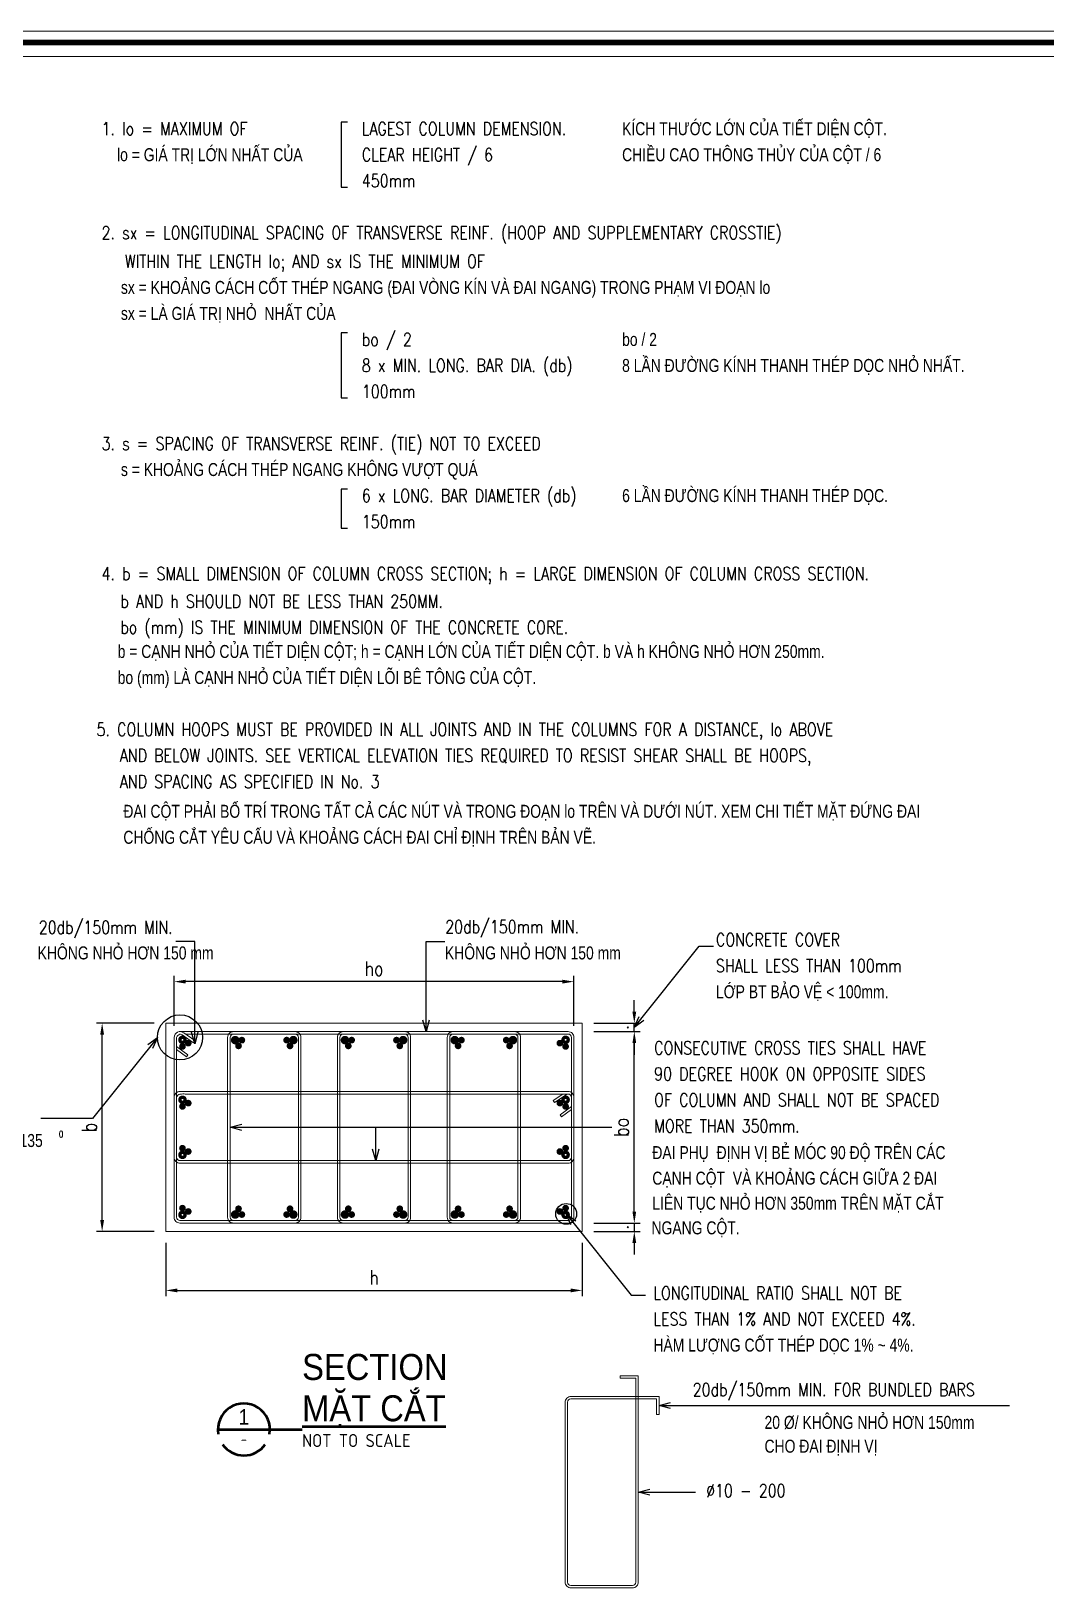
# Model space of a CAD drawing. Header units: millimetres. Extents: x -88960 to 836140, y 175458 to 320791.
# Drawn here: x 350551 to 368116, y 206490 to 233358 of the extents above; entities that cross this region are included whole.
import ezdxf
from ezdxf.enums import TextEntityAlignment as Align

# ---------------------------------------------------------------- set-up
doc = ezdxf.new("R2010")
doc.units = ezdxf.units.MM
doc.header["$LTSCALE"] = 1000
doc.layers.get('0').update_dxf_attribs({"linetype": 'CONTINUOUS'})
doc.layers.get('DEFPOINTS').update_dxf_attribs({"linetype": 'CONTINUOUS'})
for name, color, linetype, lineweight in [('Ap0102_dim', 145, 'CONTINUOUS', 25), ('Ap0104_leader', 145, 'CONTINUOUS', 25), ('Ap0202_T', 141, 'CONTINUOUS', 25), ('Ap0205_T', 253, 'CONTINUOUS', 50), ('Ap0310_PSS', 130, 'CONTINUOUS', 18), ('Ap0311_H', 8, 'CONTINUOUS', 15), ('Ap0314_Kh', 253, 'CONTINUOUS', 15), ('Ap0401_Reinf', 1, 'CONTINUOUS', 50), ('Ap0402_Reinf.S', 6, 'CONTINUOUS', 35), ('Ap0403_RT', 40, 'CONTINUOUS', 20)]:
    doc.layers.add(name, color=color, linetype=linetype, lineweight=lineweight)
doc.styles.add('ARC8', font='simplex', dxfattribs={"width": 0.8})
doc.styles.add('romans', font='romans.shx', dxfattribs={"width": 0.8})
doc.styles.add('S-TEXT18', font='ISOCP.shx')
doc.styles.add('S-TEXT35', font='VHELVEN_0.TTF', dxfattribs={"width": 0.9})
doc.styles.add('S-TEXT50', font='VHELVEN_0.TTF', dxfattribs={"width": 0.9})
doc.styles.add('vn-vni', font='vn_vni.shx', dxfattribs={"width": 0.8})
doc.dimstyles.new('TL 25', dxfattribs={"dimscale": 0, "dimtxt": 250, "dimasz": 200, "dimexe": 100, "dimexo": 200, "dimgap": 100, "dimtad": 1, "dimdec": 1, "dimlfac": 0.25, "dimdsep": 46, "dimtxsty": 'romans', "dimcen": 200, "dimdle": 100, "dimclrd": 256, "dimclre": 256, "dimclrt": 1, "dimaunit": 1, "dimadec": 0, "dimazin": 0, "dimtfac": 1, "dimtdec": 1, "dimtix": 1, "dimtmove": 2, "dimatfit": 3, "dimldrblk": 'OPEN30', "dimfxl": 1, "dimtolj": 1, "dimtzin": 0, "dimarcsym": 0})

# ---------------------------------------------------------------- blocks, each defined once
blk = doc.blocks.new('*U50')
at = {"color": 0}
blk.add_line((-5, 0), (11.18, 0), dxfattribs=at)
for start_param, end_param in [(6.107277, 9.600681), (10.037379, 11.953764)]:
    blk.add_ellipse((0, 0), major_axis=(5, 0), ratio=1, start_param=start_param, end_param=end_param, dxfattribs=at)
at = {"layer": 'Ap0202_T', "style": 'S-TEXT35', "width": 0.9}
blk.add_attdef('TAG_AN', text='', height=3, dxfattribs=at).set_placement((0, 0), align=Align.BOTTOM_CENTER)
at = {"layer": 'Ap0202_T', "style": 'S-TEXT18'}
blk.add_attdef('C/REF', text='', height=2, dxfattribs=at).set_placement((0, -0.88), align=Align.TOP_CENTER)
blk.add_attdef('SSCALE', text='', height=2.5, dxfattribs=at).set_placement((11.18, -0.88), align=Align.TOP_LEFT)
at = {"layer": 'Ap0205_T', "ltscale": 100, "style": 'S-TEXT50', "width": 0.9}
for s, p in [('SECTION', (11.18, 9.51)), ('%%UMAËT CAÉT', (11.18, 1.57))]:
    blk.add_text(s, height=5, dxfattribs=at).set_placement(p)
blk = doc.blocks.new('_Open30')
at = {"color": 0, "linetype": 'ByBlock', "lineweight": -2}
for p, q in [((-1, 0.27), (0, 0)), ((0, 0), (-1, -0.27)), ((0, 0), (-1, 0))]:
    blk.add_line(p, q, dxfattribs=at)
blk = doc.blocks.new('*D372')
at = {"layer": 'Ap0102_dim', "lineweight": -2, "transparency": 16777216}
for p, q in [((352884, 212377), (352884, 211455)), ((360091, 212377), (360091, 211455)), ((353084, 211555), (359891, 211555))]:
    blk.add_line(p, q, dxfattribs=at)
at = {"layer": 'Ap0102_dim', "transparency": 16777216}
for points in [[(353084, 211588), (353084, 211522), (352884, 211555)], [(359891, 211588), (359891, 211522), (360091, 211555)]]:
    blk.add_solid(points, dxfattribs=at)
at = {"layer": 'DEFPOINTS', "color": 0, "transparency": 16777216}
for p in [(352884, 212577, 450), (360091, 212577, 450), (360091, 211555)]:
    blk.add_point(p, dxfattribs=at)
at = {"layer": 'Ap0102_dim', "color": 1, "transparency": 16777216, "insert": (356488, 211780), "char_height": 250, "attachment_point": 5, "style": 'romans'}
blk.add_mtext('\\A1;h', dxfattribs=at)
blk = doc.blocks.new('*D373')
at = {"layer": 'Ap0102_dim', "lineweight": -2, "transparency": 16777216}
for p, q in [((352684, 216180), (351682, 216180)), ((351782, 212777), (351782, 215980)), ((352684, 212577), (351682, 212577))]:
    blk.add_line(p, q, dxfattribs=at)
at = {"layer": 'Ap0102_dim', "transparency": 16777216}
for points in [[(351748, 215980), (351815, 215980), (351782, 216180)], [(351748, 212777), (351815, 212777), (351782, 212577)]]:
    blk.add_solid(points, dxfattribs=at)
at = {"layer": 'DEFPOINTS', "color": 0, "transparency": 16777216}
for p in [(351782, 216180), (352884, 216180, 450), (352884, 212577, 450)]:
    blk.add_point(p, dxfattribs=at)
at = {"layer": 'Ap0102_dim', "color": 1, "transparency": 16777216, "insert": (351557, 214379), "char_height": 250, "attachment_point": 5, "rotation": 90, "style": 'romans'}
blk.add_mtext('\\A1;b', dxfattribs=at)
blk = doc.blocks.new('*D374')
at = {"layer": 'Ap0102_dim', "lineweight": -2, "transparency": 16777216}
for p, q in [((360992, 216380), (360992, 216580)), ((360291, 216180), (361092, 216180)), ((360291, 216036), (361092, 216036)), ((360992, 216036), (360992, 216180)), ((360992, 215836), (360992, 215636))]:
    blk.add_line(p, q, dxfattribs=at)
at = {"layer": 'Ap0102_dim', "transparency": 16777216}
for points in [[(360959, 216380), (361025, 216380), (360992, 216180)], [(360959, 215836), (361025, 215836), (360992, 216036)]]:
    blk.add_solid(points, dxfattribs=at)
at = {"layer": 'DEFPOINTS', "color": 0, "transparency": 16777216}
for p in [(360091, 216180, 450), (360091, 216036, 450), (360992, 216180)]:
    blk.add_point(p, dxfattribs=at)
at = {"layer": 'Ap0102_dim', "color": 1, "transparency": 16777216, "insert": (360767, 216108), "char_height": 250, "attachment_point": 5, "rotation": 90, "style": 'romans'}
blk.add_mtext('\\A1;.', dxfattribs=at)
blk = doc.blocks.new('*D376')
at = {"layer": 'Ap0102_dim', "lineweight": -2, "transparency": 16777216}
for p, q in [((360992, 212921), (360992, 213121)), ((360291, 212721), (361092, 212721)), ((360291, 212577), (361092, 212577)), ((360992, 212721), (360992, 212577)), ((360992, 212377), (360992, 212177))]:
    blk.add_line(p, q, dxfattribs=at)
at = {"layer": 'Ap0102_dim', "transparency": 16777216}
for points in [[(360959, 212921), (361025, 212921), (360992, 212721)], [(360959, 212377), (361025, 212377), (360992, 212577)]]:
    blk.add_solid(points, dxfattribs=at)
at = {"layer": 'DEFPOINTS', "color": 0, "transparency": 16777216}
for p in [(360091, 212721, 450), (360091, 212577, 450), (360992, 212577)]:
    blk.add_point(p, dxfattribs=at)
at = {"layer": 'Ap0102_dim', "color": 1, "transparency": 16777216, "insert": (360767, 212649), "char_height": 250, "attachment_point": 5, "rotation": 90, "style": 'romans'}
blk.add_mtext('\\A1;.', dxfattribs=at)
blk = doc.blocks.new('*D377')
at = {"layer": 'Ap0102_dim', "lineweight": -2, "ltscale": 50, "transparency": 16777216}
for p, q in [((360291, 216036), (361092, 216036)), ((360992, 212921), (360992, 215836)), ((360291, 212721), (361092, 212721))]:
    blk.add_line(p, q, dxfattribs=at)
at = {"layer": 'Ap0102_dim', "ltscale": 50, "transparency": 16777216}
for points in [[(360959, 215836), (361025, 215836), (360992, 216036)], [(360959, 212921), (361025, 212921), (360992, 212721)]]:
    blk.add_solid(points, dxfattribs=at)
at = {"layer": 'DEFPOINTS', "color": 0, "ltscale": 50, "transparency": 16777216}
for p in [(360091, 216036, 450), (360992, 216036), (360091, 212721, 450)]:
    blk.add_point(p, dxfattribs=at)
at = {"layer": 'Ap0102_dim', "color": 1, "ltscale": 50, "transparency": 16777216, "insert": (360767, 214379), "char_height": 250, "attachment_point": 5, "rotation": 90, "style": 'romans'}
blk.add_mtext('\\A1;bo', dxfattribs=at)
blk = doc.blocks.new('*D378')
at = {"layer": 'Ap0102_dim', "lineweight": -2, "ltscale": 50, "transparency": 16777216}
for p, q in [((353028, 216135), (353028, 217001)), ((359747, 216901), (353228, 216901)), ((359947, 216135), (359947, 217001))]:
    blk.add_line(p, q, dxfattribs=at)
at = {"layer": 'Ap0102_dim', "ltscale": 50, "transparency": 16777216}
for points in [[(353228, 216934), (353228, 216868), (353028, 216901)], [(359747, 216934), (359747, 216868), (359947, 216901)]]:
    blk.add_solid(points, dxfattribs=at)
at = {"layer": 'DEFPOINTS', "color": 0, "ltscale": 50, "transparency": 16777216}
for p in [(353028, 216901), (353028, 215935, 450), (359947, 215935, 450)]:
    blk.add_point(p, dxfattribs=at)
at = {"layer": 'Ap0102_dim', "color": 1, "ltscale": 50, "transparency": 16777216, "insert": (356488, 217126), "char_height": 250, "attachment_point": 5, "style": 'romans'}
blk.add_mtext('\\A1;ho', dxfattribs=at)
blk = doc.blocks.new('CHG_XX_Khung ten')
blk.add_lwpolyline([(15, 579), (826, 579), (826, 15), (15, 15)], close=True)
at = {"color": 4, "linetype": 'Continuous', "const_width": 1}
blk.add_lwpolyline([(17, 577), (824, 577), (824, 17), (17, 17)], close=True, dxfattribs=at)

msp = doc.modelspace()

# ---------------------------------------------------------------- linework, layer by layer
at = {"layer": 'Ap0104_leader', "ltscale": 50}
for centre, radius in [((353129.10418, 215935.31233, 450.44931), 390.52248), ((359812.92593, 212879.45953, 450.44931), 180.18)]:
    msp.add_circle(centre, radius, dxfattribs=at)
at = {"layer": 'Ap0202_T'}
for points in [[(356028.54331, 231780.13073), (355915.93081, 231780.13073), (355915.93081, 230654.00573), (356028.54331, 230654.00573)], [(356028.54331, 228131.19278), (355915.93081, 228131.19278), (355915.93081, 227005.06778), (356028.54331, 227005.06778)], [(356028.54331, 225428.49278), (355915.93081, 225428.49278), (355915.93081, 224752.81778), (356028.54331, 224752.81778)]]:
    msp.add_lwpolyline(points, dxfattribs=at)
at = {"layer": 'Ap0310_PSS', "linetype": 'Continuous', "elevation": 450.44931}
msp.add_lwpolyline([(360091.25936, 212576.75711), (352884.05936, 212576.75713), (352884.05938, 216180.35713), (360091.25938, 216180.35711)], close=True, dxfattribs=at)
at = {"layer": 'Ap0311_H', "ltscale": 50}
msp.add_lwpolyline([(368748.27915, 181768.74767), (368748.27916, 232914.31452), (333818.39108, 232914.31452), (333818.39108, 181768.74765)], dxfattribs=at)
at = {"layer": 'Ap0401_Reinf', "const_width": 90.09, "elevation": 450.44931}
for points in [[(353143.51858, 215893.22063, -1), (353201.17618, 215893.22063, -1)], [(354055.60496, 215888.46554, -1), (354113.26256, 215888.46554, -1)], [(355119.30184, 215888.46554, 1), (355061.64424, 215888.46554, 1)], [(355955.82301, 215888.46561, -1), (356013.48061, 215888.46561, -1)], [(357019.51989, 215888.46561, 1), (356961.86229, 215888.46561, 1)], [(357855.90959, 215888.46553, -1), (357913.56719, 215888.46553, -1)], [(358919.60647, 215888.46553, 1), (358861.94887, 215888.46553, 1)], [(359831.80015, 215893.22063, 1), (359774.14255, 215893.22063, 1)], [(353143.51856, 214855.38381, -1), (353201.17616, 214855.38381, -1)], [(359831.80017, 214855.38381, 1), (359774.14257, 214855.38381, 1)], [(353143.51856, 213901.7304, 1), (353201.17616, 213901.7304, 1)], [(359831.80017, 213901.7304, -1), (359774.14257, 213901.7304, -1)], [(353143.51858, 212863.89358, 1), (353201.17618, 212863.89358, 1)], [(354055.60496, 212868.64869, 1), (354113.26256, 212868.64869, 1)], [(355119.30184, 212868.64869, -1), (355061.64424, 212868.64869, -1)], [(355955.82301, 212868.64862, 1), (356013.48061, 212868.64862, 1)], [(357019.51989, 212868.64862, -1), (356961.86229, 212868.64862, -1)], [(357855.90959, 212868.6487, 1), (357913.56719, 212868.6487, 1)], [(358919.60647, 212868.6487, -1), (358861.94887, 212868.6487, -1)], [(359831.80015, 212863.89358, -1), (359774.14255, 212863.89358, -1)]]:
    msp.add_lwpolyline(points, format="xyb", close=True, dxfattribs=at)
at = {"layer": 'Ap0401_Reinf', "ltscale": 50, "const_width": 57.6576, "elevation": 450.44931}
for points in [[(353147.3809, 215792.31983, -1), (353197.31385, 215763.49103, -1)], [(353247.24679, 215849.97743, -1), (353297.17974, 215821.14863, -1)], [(354055.60496, 215888.46554, -1), (354113.26256, 215888.46554, -1)], [(354113.26256, 215788.59964, -1), (354170.92016, 215788.59964, -1)], [(354170.92016, 215888.46554, -1), (354228.57776, 215888.46554, -1)], [(355003.98664, 215888.46554, 1), (354946.32904, 215888.46554, 1)], [(355061.64424, 215788.59964, 1), (355003.98664, 215788.59964, 1)], [(355119.30184, 215888.46554, 1), (355061.64424, 215888.46554, 1)], [(355955.82301, 215888.4656, -1), (356013.48061, 215888.4656, -1)], [(356013.48061, 215788.59971, -1), (356071.13821, 215788.59971, -1)], [(356071.13821, 215888.4656, -1), (356128.79581, 215888.4656, -1)], [(356904.20469, 215888.4656, 1), (356846.54709, 215888.4656, 1)], [(356961.86229, 215788.59971, 1), (356904.20469, 215788.59971, 1)], [(357019.51989, 215888.4656, 1), (356961.86229, 215888.4656, 1)], [(357855.90959, 215888.46552, -1), (357913.56719, 215888.46552, -1)], [(357913.56719, 215788.59963, -1), (357971.22479, 215788.59963, -1)], [(357971.22479, 215888.46552, -1), (358028.88239, 215888.46552, -1)], [(358804.29127, 215888.46552, 1), (358746.63367, 215888.46552, 1)], [(358861.94887, 215788.59963, 1), (358804.29127, 215788.59963, 1)], [(358919.60647, 215888.46552, 1), (358861.94887, 215888.46552, 1)], [(359728.07194, 215849.97743, 1), (359678.13899, 215821.14863, 1)], [(359827.93783, 215792.31983, 1), (359778.00488, 215763.49103, 1)], [(353147.38089, 214754.48301, -1), (353197.31384, 214725.65421, -1)], [(353247.24678, 214812.14061, -1), (353297.17973, 214783.31181, -1)], [(359728.07195, 214812.14061, 1), (359678.139, 214783.31181, 1)], [(359827.93784, 214754.48301, 1), (359778.00489, 214725.65421, 1)], [(353147.38089, 214002.6312, 1), (353197.31384, 214031.46, 1)], [(353247.24678, 213944.9736, 1), (353297.17973, 213973.8024, 1)], [(359728.07195, 213944.9736, -1), (359678.139, 213973.8024, -1)], [(359827.93784, 214002.6312, -1), (359778.00489, 214031.46, -1)], [(353147.3809, 212964.79438, 1), (353197.31385, 212993.62318, 1)], [(353247.24679, 212907.13678, 1), (353297.17974, 212935.96558, 1)], [(354055.60496, 212868.64869, 1), (354113.26256, 212868.64869, 1)], [(354113.26256, 212968.51459, 1), (354170.92016, 212968.51459, 1)], [(354170.92016, 212868.64869, 1), (354228.57776, 212868.64869, 1)], [(355003.98664, 212868.64869, -1), (354946.32904, 212868.64869, -1)], [(355061.64424, 212968.51459, -1), (355003.98664, 212968.51459, -1)], [(355119.30184, 212868.64869, -1), (355061.64424, 212868.64869, -1)], [(355955.82301, 212868.64863, 1), (356013.48061, 212868.64863, 1)], [(356013.48061, 212968.51452, 1), (356071.13821, 212968.51452, 1)], [(356071.13821, 212868.64863, 1), (356128.79581, 212868.64863, 1)], [(356904.20469, 212868.64863, -1), (356846.54709, 212868.64863, -1)], [(356961.86229, 212968.51452, -1), (356904.20469, 212968.51452, -1)], [(357019.51989, 212868.64863, -1), (356961.86229, 212868.64863, -1)], [(357855.90959, 212868.64871, 1), (357913.56719, 212868.64871, 1)], [(357913.56719, 212968.5146, 1), (357971.22479, 212968.5146, 1)], [(357971.22479, 212868.64871, 1), (358028.88239, 212868.64871, 1)], [(358804.29127, 212868.64871, -1), (358746.63367, 212868.64871, -1)], [(358861.94887, 212968.5146, -1), (358804.29127, 212968.5146, -1)], [(358919.60647, 212868.64871, -1), (358861.94887, 212868.64871, -1)], [(359728.07194, 212907.13678, -1), (359678.13899, 212935.96558, -1)], [(359827.93783, 212964.79438, -1), (359778.00488, 212993.62318, -1)]]:
    msp.add_lwpolyline(points, format="xyb", close=True, dxfattribs=at)
at = {"layer": 'Ap0402_Reinf.S', "lineweight": 9}
for p, q in [((353266.84481, 215634.17637, 450.44931), (353071.46747, 215776.4713, 450.44931)), ((353362.79635, 215843.91608, 450.44931), (353165.39144, 215980.2985, 450.44931)), ((353387.37638, 215879.49412, 450.44931), (353193.52833, 216012.96863, 450.44931)), ((353362.21946, 215844.95255, 450.44931), (353387.37638, 215879.49412, 450.44931)), ((354220.23769, 215843.43055, 450.44931), (354245.3946, 215877.97213, 450.44931)), ((353241.6879, 215599.6348, 450.44931), (353071.46748, 215723.60773, 450.44931)), ((353241.6879, 215599.6348, 450.44931), (353266.84481, 215634.17637, 450.44931)), ((359587.96327, 214841.6573, 450.44931), (359752.21231, 214955.13311, 450.44931)), ((359612.5433, 214806.07926, 450.44931), (359828.28929, 214955.13311, 450.44931)), ((359613.12018, 214807.11572, 450.44931), (359587.96327, 214841.6573, 450.44931)), ((359708.49483, 214596.33954, 450.44931), (359903.87217, 214738.63447, 450.44931)), ((359733.65174, 214561.79797, 450.44931), (359903.87216, 214685.77091, 450.44931)), ((359733.65174, 214561.79797, 450.44931), (359708.49483, 214596.33954, 450.44931)), ((360746.07578, 210078.50654), (360746.07578, 210035.26334)), ((361376.70578, 209404.63333), (361419.94898, 209404.63333))]:
    msp.add_line(p, q, dxfattribs=at)
at = {"layer": 'Ap0402_Reinf.S', "lineweight": 9, "elevation": 450.44931}
for points in [[(353129.0937, 216036.21315), (359846.21456, 216036.21313, -0.4142135624), (359947.11536, 215935.31233), (359947.11535, 212821.80193, -0.4142135624), (359846.21455, 212720.90113), (353129.10415, 212720.90115, -0.4142135624), (353028.20335, 212821.80195), (353028.20336, 215935.31235, -0.6351049368), (353193.52833, 216012.96863, -0.6351049368)], [(355221.10353, 212821.80193), (355221.10354, 215935.31232, 0.4146255619), (355120.06083, 216036.21302), (354054.81134, 216036.21312, 0.4142135624), (353953.91054, 215935.31232), (353953.91054, 212821.80193, 0.4142135624), (354054.81134, 212720.90113), (355120.06083, 212720.90123, 0.4146255618), (355221.10354, 212821.80193)], [(357121.25584, 212821.80192), (357121.25585, 215935.31231, 0.4146255619), (357020.21313, 216036.21301), (355954.96364, 216036.21311, 0.4142135624), (355854.06284, 215935.31231), (355854.06284, 212821.80192, 0.4142135624), (355954.96364, 212720.90112), (357020.21313, 212720.90122, 0.4146255618), (357121.25585, 212821.80192)], [(359021.40816, 212821.80192), (359021.40817, 215935.31231, 0.4146255619), (358920.36546, 216036.21301), (357855.11596, 216036.21311, 0.4142135624), (357754.21516, 215935.31231), (357754.21516, 212821.80192, 0.4142135624), (357855.11596, 212720.90112), (358920.36546, 212720.90122, 0.4146255618), (359021.40817, 212821.80192)], [(353222.57287, 215992.96995), (359846.21456, 215992.96993, -0.4142135624), (359903.87216, 215935.31233), (359903.87215, 212821.80193, -0.4142135624), (359846.21455, 212764.14433), (353129.10415, 212764.14435, -0.4142135624), (353071.44655, 212821.80195), (353071.44656, 215935.31169)], [(353231.86927, 215992.96995), (359846.21456, 215992.96993, -0.4142135624), (359903.87216, 215935.31233), (359903.87216, 212821.80193, -0.4142135624), (359846.21455, 212764.14433), (353129.10415, 212764.14435, -0.4142135624), (353071.44655, 212821.80195), (353071.44656, 215935.31235, -0.3193117563), (353129.09626, 215988.58772), (353135.42127, 215988.7433, -0.1691947384), (353165.39144, 215980.2985, -0.2624327353)], [(355177.86033, 212821.80193), (355177.86034, 215935.31232, 0.4147586031), (355120.09547, 215992.96982), (354054.81134, 215992.96992, 0.4142135624), (353997.15374, 215935.31232), (353997.15374, 212821.80193, 0.4142135624), (354054.81134, 212764.14433), (355120.09547, 212764.14443, 0.4147586031), (355177.86034, 212821.80193)], [(357078.01264, 212821.80192), (357078.01265, 215935.31231, 0.4147586031), (357020.24777, 215992.96981), (355954.96364, 215992.96991, 0.4142135624), (355897.30604, 215935.31231), (355897.30604, 212821.80192, 0.4142135624), (355954.96364, 212764.14432), (357020.24777, 212764.14442, 0.4147586031), (357078.01265, 212821.80192)], [(358978.16496, 212821.80192), (358978.16497, 215935.31231, 0.4147586031), (358920.4001, 215992.96981), (357855.11596, 215992.96991, 0.4142135624), (357797.45836, 215935.31231), (357797.45836, 212821.80192, 0.4142135624), (357855.11596, 212764.14432), (358920.4001, 212764.14442, 0.4147586031), (358978.16497, 212821.80192)], [(353129.09371, 214998.37633), (359846.21458, 214998.37631, -0.4142135624), (359947.11538, 214897.47551), (359947.11535, 213859.63873, -0.4142135624), (359846.21455, 213758.73793), (353129.10415, 213758.73795, -0.4142135624), (353028.20335, 213859.63875), (353028.20338, 214897.47553, -0.4142439309), (353129.11464, 214998.37633, -0.4142439309)], [(353224.5419, 214955.13313), (359846.21458, 214955.13311, -0.4142135624), (359903.87218, 214897.47551), (359903.87216, 213859.63873, -0.4142135624), (359846.21455, 213801.98113), (353129.10415, 213801.98115, -0.4142135624), (353071.44655, 213859.63875), (353071.44657, 214897.47553, -0.3050528363), (353129.09627, 214951.91355), (353133.91666, 214952.1365, -0.0518388789), (353221.32811, 214955.13313, -0.2679491924)], [(353221.32811, 214955.13313), (359846.21458, 214955.13311, -0.4142135624), (359903.87218, 214897.47551), (359903.87215, 213859.63873, -0.4142135624), (359846.21455, 213801.98113), (353129.10415, 213801.98115, -0.4142135624), (353071.44655, 213859.63875), (353071.44658, 214897.47487)]]:
    msp.add_lwpolyline(points, format="xyb", dxfattribs=at)
at = {"layer": 'Ap0402_Reinf.S', "lineweight": 9}
for points in [[(361419.94898, 209404.63333), (361419.94897, 209719.94831), (359895.09857, 209719.94841, 0.4142135624), (359794.19777, 209619.0476), (359794.19777, 206505.53721, 0.4142135624), (359895.09857, 206404.63641), (360960.34807, 206404.63651, 0.4146255618), (361061.39077, 206505.53721), (361061.39078, 210078.50653), (360746.07578, 210078.50654)], [(361376.70578, 209404.63333), (361376.70577, 209676.70511), (359895.09857, 209676.70521, 0.4142135624), (359837.44097, 209619.0476), (359837.44097, 206505.53721, 0.4142135624), (359895.09857, 206447.87961), (360960.38271, 206447.87971, 0.4147586031), (361018.14757, 206505.53721), (361018.14758, 210035.26333), (360746.07578, 210035.26334)]]:
    msp.add_lwpolyline(points, format="xyb", dxfattribs=at)

# ---------------------------------------------------------------- block references
at = {"layer": 'Ap0205_T', "xscale": 90.09, "yscale": 90.09, "zscale": 90.09}
msp.add_blockref('*U50', (354235.40937, 209148.0517), dxfattribs=at).add_auto_attribs({'SSCALE': 'NOT TO SCALE', 'C/REF': '-', 'TAG_AN': '1'})

# ---------------------------------------------------------------- texts
at = {"layer": 'Ap0202_T', "width": 0.8}
for s, style, p in [('KÍCH THÖÔÙC LÔÙN CUÛA TIEÁT DIEÄN COÄT.', 'vn-vni', (360780.79081, 231554.90573)), ('    lo = GIAÙ TRÒ LÔÙN NHAÁT CUÛA', 'vn-vni', (351771.79081, 231104.45573)), ('CHIEÀU CAO THOÂNG THUÛY CUÛA COÄT / 6', 'vn-vni', (360780.79081, 231104.45573)), ('     sx = KHOAÛNG CAÙCH COÁT THEÙP NGANG (ÑAI VOØNG KÍN VAØ ÑAI NGANG) TRONG PHAÏM VI ÑOAÏN lo', 'vn-vni', (351771.79081, 228806.86778)), ('     sx = LAØ GIAÙ TRÒ NHOÛ  NHAÁT CUÛA', 'vn-vni', (351771.79081, 228356.41778)), ('bo / 2', 'vn-vni', (360780.79081, 227905.96778)), ('8 LAÀN ÑÖÔØNG KÍNH THANH THEÙP DOÏC NHOÛ NHAÁT.', 'vn-vni', (360780.79081, 227455.51778)), ('     s = KHOAÛNG CAÙCH THEÙP NGANG KHOÂNG VÖÔÏT QUAÙ', 'vn-vni', (351771.79081, 225653.71778)), ('6 LAÀN ÑÖÔØNG KÍNH THANH THEÙP DOÏC.', 'vn-vni', (360780.79081, 225203.26778)), ('150mm', 'ARC8', (356276.29081, 224752.81778)), ('     b = CAÏNH NHOÛ CUÛA TIEÁT DIEÄN COÄT; h = CAÏNH LÔÙN CUÛA TIEÁT DIEÄN COÄT. b VAØ h KHOÂNG NHOÛ HÔN 250mm.', 'vn-vni', (351715.88412, 222504.05061)), ('     bo (mm) LAØ CAÏNH NHOÛ CUÛA TIEÁT DIEÄN LOÕI BEÂ TOÂNG CUÛA COÄT.', 'vn-vni', (351715.88412, 222053.60061)), ('ÑAI COÄT PHAÛI BOÁ TRÍ TRONG TAÁT CAÛ CAÙC NUÙT VAØ TRONG ÑOAÏN lo TREÂN VAØ DÖÔÙI NUÙT. XEM CHI TIEÁT MAËT ÑÖÙNG ÑAI ', 'vn-vni', (352149.17084, 219737.20595)), ('CHOÁNG CAÉT YEÂU CAÁU VAØ KHOAÛNG CAÙCH ÑAI CHÆ ÑÒNH TREÂN BAÛN VEÕ.', 'vn-vni', (352149.17084, 219286.75595)), ('KHOÂNG NHOÛ HÔN 150 mm', 'vn-vni', (350665.42732, 217285.39697)), ('KHOÂNG NHOÛ HÔN 150 mm', 'vn-vni', (357713.68535, 217285.39697)), ('LÔÙP BT BAÛO VEÄ < 100mm.', 'vn-vni', (362405.21482, 216612.78912)), ('ÑAI BEÛ MOÙC 135', 'vn-vni', (348865.8553, 214037.80138, 450.44931)), ('ÑAI PHUÏ  ÑÒNH VÒ BEÛ MOÙC 90 ÑOÄ TREÂN CAÙC  ', 'vn-vni', (361304.03389, 213828.50632)), ('CAÏNH COÄT  VAØ KHOAÛNG CAÙCH GIÖÕA 2 ÑAI ', 'vn-vni', (361304.03389, 213385.93171)), ('LIEÂN TUÏC NHOÛ HÔN 350mm TREÂN MAËT CAÉT', 'vn-vni', (361304.03389, 212952.16132)), (' NGANG COÄT.', 'vn-vni', (361222.30913, 212525.81453)), ('HAØM LÖÔÏNG COÁT THEÙP DOÏC 1% ~ 4%.', 'vn-vni', (361322.3396, 210496.10555, 450.44931)), ('20 %%C/ KHOÂNG NHOÛ HÔN 150mm ', 'vn-vni', (363245.65238, 209157.44968, 450.44931)), ('CHO ÑAI ÑÒNH VÒ', 'vn-vni', (363245.65238, 208745.59731, 450.44931)), ('%%C10 - 200', 'ARC8', (362235.11298, 207974.90511))]:
    msp.add_text(s, height=225.225, dxfattribs=dict(at, style=style)).set_placement(p)
at = {"layer": 'Ap0403_RT', "style": 'ARC8', "width": 0.8}
for s, height, p in [('1. lo = MAXIMUM OF', 225.225, (351771.79081, 231554.90573)), ('LAGEST COLUMN DEMENSION.', 225.225, (356276.29081, 231554.90573)), ('CLEAR HEIGHT / 6', 225.225, (356276.29081, 231104.45573)), ('450mm', 225.225, (356276.29081, 230654.00573)), ('2. sx = LONGITUDINAL SPACING OF TRANSVERSE REINF. (HOOP AND SUPPLEMENTARY CROSSTIE)', 225.225, (351771.79081, 229753.10573)), ('   WITHIN THE LENGTH lo; AND sx IS THE MINIMUM OF', 225.225, (351771.79081, 229257.31778)), ('bo / 2', 225.225, (356276.29081, 227905.96778)), ('8 x MIN. LONG. BAR DIA. (db)', 225.225, (356276.29081, 227455.51778)), ('100mm', 225.225, (356276.29081, 227005.06778)), ('3. s = SPACING OF TRANSVERSE REINF. (TIE) NOT TO EXCEED', 225.225, (351771.79081, 226104.16778)), ('6 x LONG. BAR DIAMETER (db)', 225.225, (356276.29081, 225203.26778)), ('4. b = SMALL DIMENSION OF COLUMN CROSS SECTION; h = LARGE DIMENSION OF COLUMN CROSS SECTION.', 225.225, (351771.79081, 223851.91778)), ('   b AND h SHOULD NOT BE LESS THAN 250MM.', 225.225, (351693.54767, 223373.12593)), ('   bo (mm) IS THE MINIMUM DIMENSION OF THE CONCRETE CORE.', 225.225, (351693.54767, 222922.67593)), ('5. COLUMN HOOPS MUST BE PROVIDED IN ALL JOINTS AND IN THE COLUMNS FOR A DISTANCE, lo ABOVE', 225.225, (351684.8726, 221153.76939)), ('   AND BELOW JOINTS. SEE VERTICAL ELEVATION TIES REQUIRED TO RESIST SHEAR SHALL BE HOOPS,', 225.225, (351684.8726, 220703.31939)), ('   AND SPACING AS SPECIFIED IN No. 3', 225.225, (351684.8726, 220252.86939)), ('20db/150mm MIN.', 225.225, (350684.73336, 217728.44927, 450.44931)), ('20db/150mm MIN.', 225.225, (357719.63544, 217737.73875, 450.44931)), ('CONCRETE COVER', 225.225, (362405.21482, 217513.68912)), ('SHALL LESS THAN 100mm', 225.225, (362405.21482, 217063.23912)), ('CONSECUTIVE CROSS TIES SHALL HAVE', 225.225, (361336.03171, 215641.68079, 450.44931)), ('90 DEGREE HOOK ON OPPOSITE SIDES', 225.225, (361336.03171, 215191.23079, 450.44931)), ('OF COLUMN AND SHALL NOT BE SPACED', 225.225, (361336.03171, 214740.78079, 450.44931)), ('MORE THAN 350mm.', 225.225, (361336.03171, 214290.33079, 450.44931)), ('0', 112.6125, (351031.76898, 214205.0205, 450.44931)), ('LONGITUDINAL RATIO SHALL NOT BE', 225.225, (361322.3396, 211397.00555, 450.44931)), ('LESS THAN 1% AND NOT EXCEED 4%.', 225.225, (361322.3396, 210946.55555, 450.44931)), ('20db/150mm MIN. FOR BUNDLED BARS', 225.225, (362002.72918, 209722.75388))]:
    msp.add_text(s, height=height, dxfattribs=at).set_placement(p)

# ---------------------------------------------------------------- dimensions: what is measured, and where the dimension line sits
at = {"layer": 'Ap0102_dim', "ltscale": 50}
dim = msp.add_linear_dim(base=(353028.20336, 216901.07713), p1=(359947.11536, 215935.31233, 450.44931), p2=(353028.20336, 215935.31235, 450.44931), text='ho', dimstyle='TL 25', override={"dimscale": 1}, dxfattribs=at)
dim.commit()
dim.dimension.update_dxf_attribs({"geometry": '*D378', "text_midpoint": (356487.65936, 217126.07713)})
at = {"layer": 'Ap0102_dim'}
for base, p1, p2, angle, text, picture, middle in [((360992.15938, 216180.35711), (360091.25938, 216036.21313, 450.44931), (360091.25938, 216180.35711, 450.44931), 90, '.', '*D374', (360767.15938, 216108.28512)), ((351781.65892, 216180.35702), (352884.05936, 212576.75702, 450.44931), (352884.05936, 216180.35702, 450.44931), 90, 'b', '*D373', (351556.65892, 214378.55702)), ((360992.15938, 212576.75711), (360091.25938, 212720.90108, 450.44931), (360091.25938, 212576.75711, 450.44931), 270, '.', '*D376', (360767.15938, 212648.8291))]:
    dim = msp.add_linear_dim(base=base, p1=p1, p2=p2, angle=angle, text=text, dimstyle='TL 25', override={"dimscale": 1}, dxfattribs=at)
    dim.commit()
    dim.dimension.update_dxf_attribs({"geometry": picture, "text_midpoint": middle})
at = {"layer": 'Ap0102_dim', "ltscale": 50}
dim = msp.add_linear_dim(base=(360992.15938, 216036.21313), p1=(360091.25938, 212720.90108, 450.44931), p2=(360091.25938, 216036.21313, 450.44931), angle=270, text='bo', dimstyle='TL 25', override={"dimscale": 1}, dxfattribs=at)
dim.commit()
dim.dimension.update_dxf_attribs({"geometry": '*D377', "text_midpoint": (360767.15938, 214378.55711)})
at = {"layer": 'Ap0102_dim'}
dim = msp.add_linear_dim(base=(360091.25936, 211554.9749), p1=(352884.05936, 212576.75702, 450.44931), p2=(360091.25936, 212576.75702, 450.44931), text='h', dimstyle='TL 25', override={"dimscale": 1}, dxfattribs=at)
dim.commit()
dim.dimension.update_dxf_attribs({"geometry": '*D372', "text_midpoint": (356487.65936, 211779.9749)})

# ---------------------------------------------------------------- leaders
at = {"layer": 'Ap0104_leader'}
for points in [[(353383.88372, 215823.22804, 450.44931), (353383.88372, 217596.28099, 450.44931), (353059.24836, 217596.28099, 450.44931)], [(357387.55188, 216036.21313, 450.44931), (357387.55188, 217596.28099, 450.44931), (357712.18725, 217596.28099, 450.44931)], [(360992.15938, 216108.28512), (362115.20183, 217513.68912), (362364.76681, 217513.68912)], [(352738.5817, 215935.31233, 450.44931), (351615.53925, 214529.90833, 450.44931), (350721.30896, 214529.90833, 450.44931)], [(353997.15376, 214378.55709, 450.44931), (359759.28393, 214378.55709, 450.44931), (360600.94665, 214378.55709, 450.44931)], [(356515.98887, 213801.98113, 450.44931), (356515.98887, 214378.55709, 450.44931), (360600.94665, 214378.55709, 450.44931)], [(359812.92593, 212879.45953, 450.44931), (360935.96838, 211474.05553, 450.44931), (361185.53337, 211474.05553, 450.44931)], [(361419.94897, 209562.29082), (363546.3247, 209562.29082), (367484.34568, 209562.29082)], [(361061.39077, 208062.29241), (361799.96259, 208062.29241), (362049.52758, 208062.29241)]]:
    msp.add_leader(points, dimstyle='TL 25', override={"dimscale": 1}, dxfattribs=at)

# ---------------------------------------------------------------- next in the draw order: block references
at = {"layer": 'Ap0314_Kh', "xscale": 100, "yscale": 100, "zscale": 100}
msp.add_blockref('CHG_XX_Khung ten', (331540.48602, 175457.91904), dxfattribs=at)

doc.saveas('drawing.dxf')
